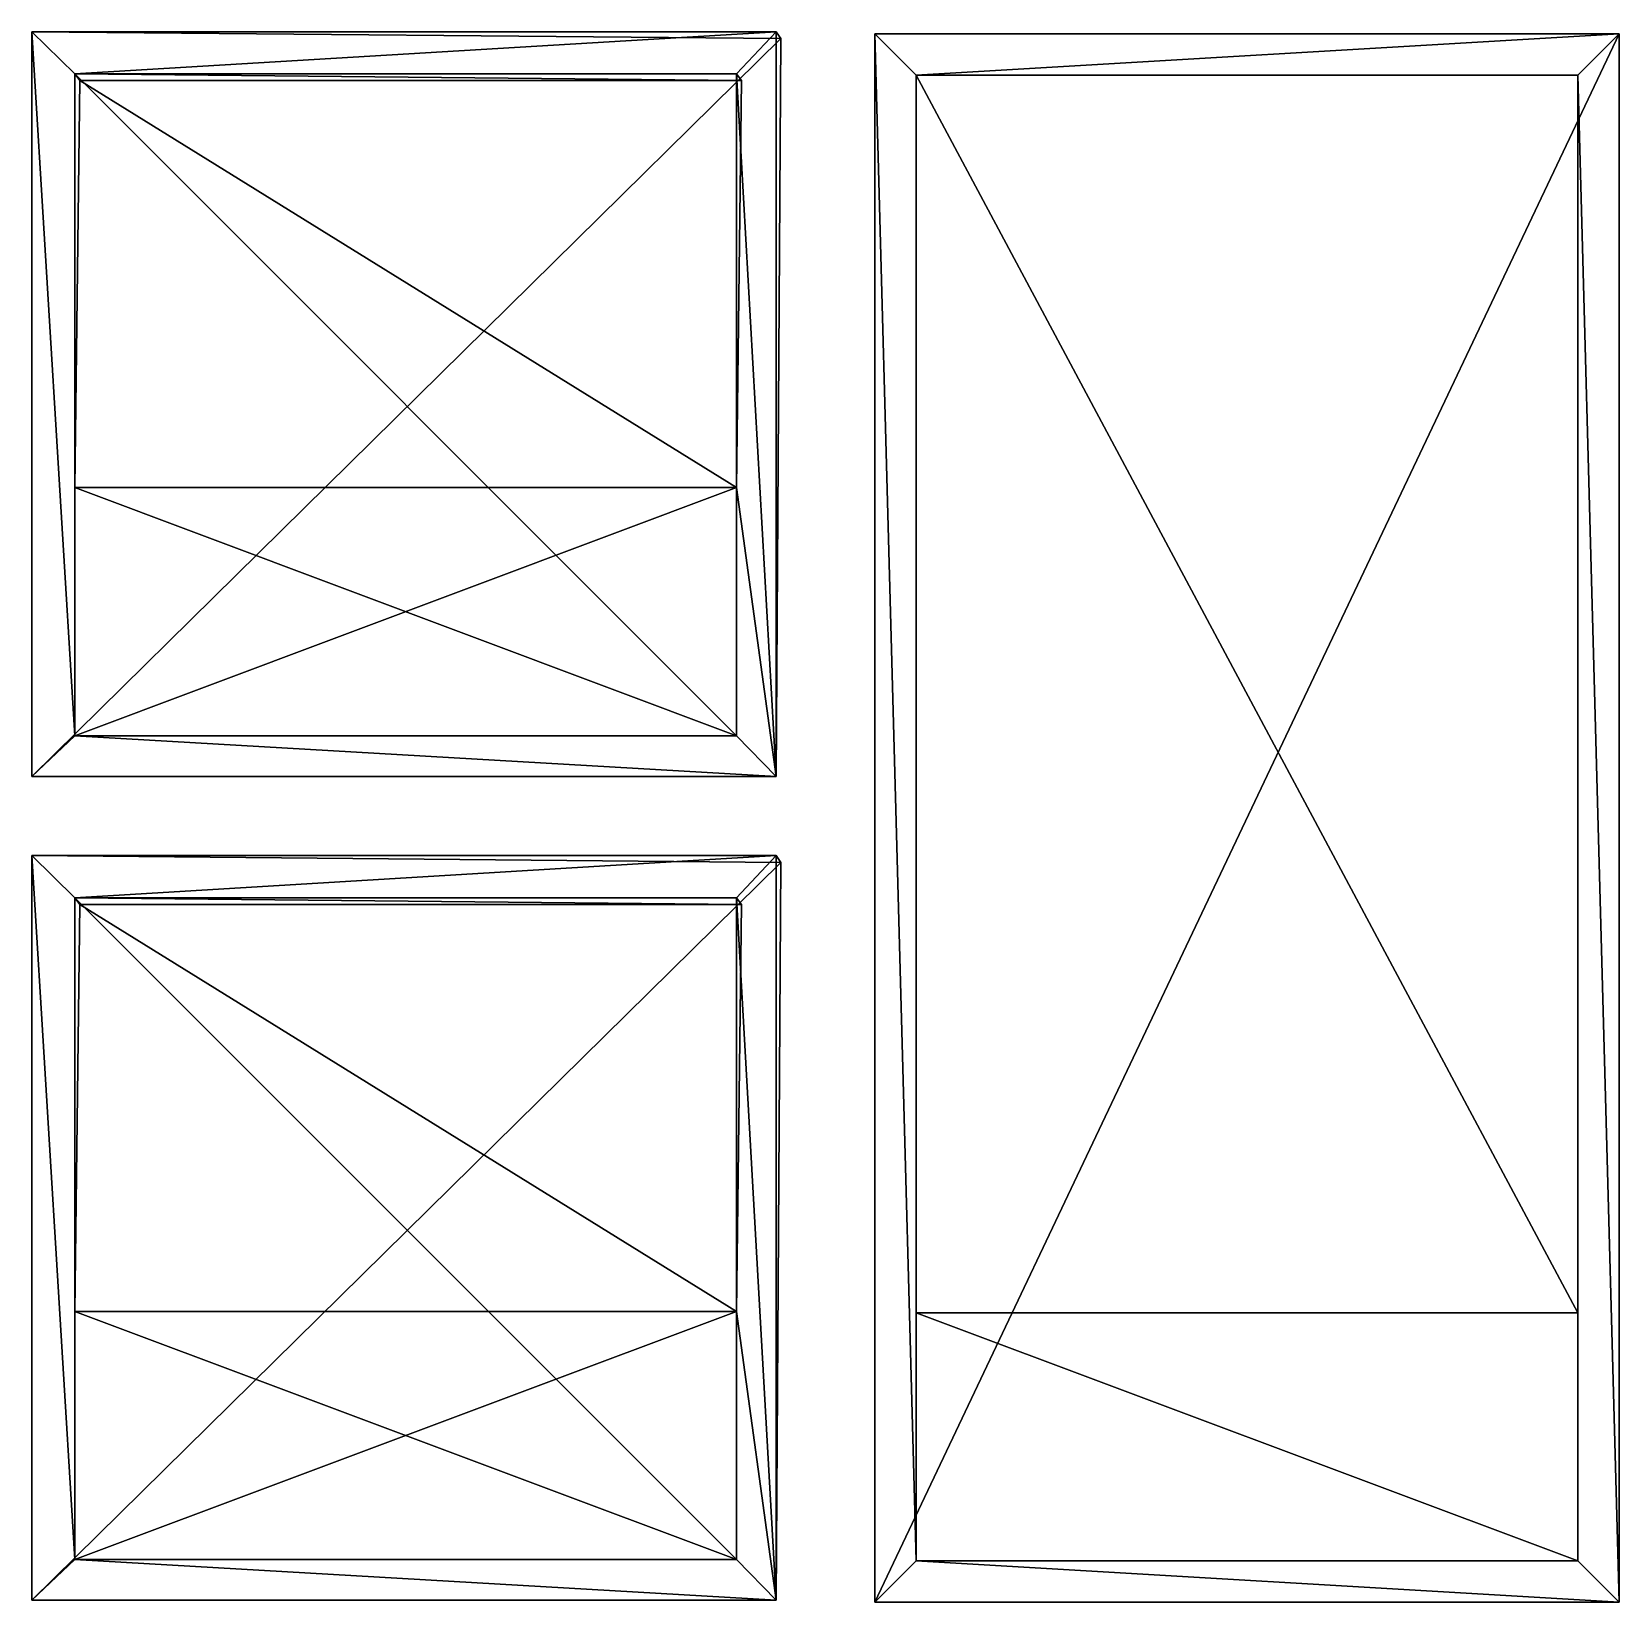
# Model space of a CAD drawing. Header units: metres. Extents: x 0 to 99.4, y 0 to 49.2.
# Drawn here: x 29.97 to 49.17, y -0.01 to 18.97 of the extents above; entities that cross this region are included whole.
import ezdxf

# ---------------------------------------------------------------- set-up
doc = ezdxf.new("R2010")
doc.units = ezdxf.units.M

msp = doc.modelspace()

# ---------------------------------------------------------------- meshes
at = {"layer": 'Layer0'}
mesh = msp.add_polyface(dxfattribs=at)
corners = [(39.032, 18.893), (29.974, 9.975), (29.974, 18.975), (38.974, 9.975)]
mesh.append_faces([[corners[k] for k in face] for face in [(0, 1, 2), (1, 0, 3)]], dxfattribs={"vtx0": -1})
mesh = msp.add_polyface(dxfattribs=at)
corners = [(29.974, 18.975, 1), (39.032, 18.893), (29.974, 18.975)]
mesh.append_faces([[corners[k] for k in face] for face in [(0, 1, 2)]])
mesh = msp.add_polyface(dxfattribs=at)
corners = [(38.974, 18.975, 1), (39.032, 18.893), (29.974, 18.975, 1)]
mesh.append_faces([[corners[k] for k in face] for face in [(0, 1, 2)]])
mesh = msp.add_polyface(dxfattribs=at)
corners = [(29.974, 18.975, 1), (29.974, 9.975), (29.974, 9.975, 1), (29.974, 18.975)]
mesh.append_faces([[corners[k] for k in face] for face in [(0, 1, 2), (1, 0, 3)]], dxfattribs={"vtx0": -1})
mesh = msp.add_polyface(dxfattribs=at)
corners = [(29.974, 9.975, 1), (30.496, 10.466, 1), (29.974, 18.975, 1), (38.974, 9.975, 1), (38.496, 10.466, 1), (38.496, 13.466, 1), (38.496, 18.466, 1), (30.496, 18.466, 1), (38.974, 18.975, 1), (30.496, 13.466, 1)]
mesh.append_faces([[corners[k] for k in face] for face in [(7, 1, 9)]], dxfattribs={"vtx0": -1})
mesh.append_faces([[corners[k] for k in face] for face in [(0, 1, 2), (1, 3, 4), (4, 3, 5), (5, 3, 6), (2, 7, 8), (8, 6, 3)]], dxfattribs={"vtx0": -1, "vtx1": -1})
mesh.append_faces([[corners[k] for k in face] for face in [(7, 2, 1)]], dxfattribs={"vtx0": -1, "vtx1": -1, "vtx2": -1})
mesh.append_faces([[corners[k] for k in face] for face in [(1, 0, 3), (8, 7, 6)]], dxfattribs={"vtx0": -1, "vtx2": -1})
mesh = msp.add_polyface(dxfattribs=at)
corners = [(38.974, 18.975, 1), (38.974, 9.975, 1), (39.032, 18.893)]
mesh.append_faces([[corners[k] for k in face] for face in [(0, 1, 2)]])
mesh = msp.add_polyface(dxfattribs=at)
corners = [(39.032, 18.893), (38.974, 9.975, 1), (38.974, 9.975)]
mesh.append_faces([[corners[k] for k in face] for face in [(0, 1, 2)]])
mesh = msp.add_polyface(dxfattribs=at)
corners = [(49.167, 18.951), (40.167, -0.007), (40.167, 18.951), (49.167, -0.007)]
mesh.append_faces([[corners[k] for k in face] for face in [(0, 1, 2), (1, 0, 3)]], dxfattribs={"vtx0": -1})
mesh = msp.add_polyface(dxfattribs=at)
corners = [(40.167, -0.007, 1), (40.667, 0.493, 1), (40.167, 18.951, 1), (49.167, -0.007, 1), (48.667, 0.493, 1), (48.667, 18.451, 1), (40.667, 18.451, 1), (49.167, 18.951, 1)]
mesh.append_faces([[corners[k] for k in face] for face in [(0, 1, 2), (1, 3, 4), (4, 3, 5), (2, 6, 7), (6, 2, 1), (7, 5, 3)]], dxfattribs={"vtx0": -1, "vtx1": -1})
mesh.append_faces([[corners[k] for k in face] for face in [(1, 0, 3), (7, 6, 5)]], dxfattribs={"vtx0": -1, "vtx2": -1})
mesh = msp.add_polyface(dxfattribs=at)
corners = [(40.167, 18.951, 1), (40.167, -0.007), (40.167, -0.007, 1), (40.167, 18.951)]
mesh.append_faces([[corners[k] for k in face] for face in [(0, 1, 2), (1, 0, 3)]], dxfattribs={"vtx0": -1})
mesh = msp.add_polyface(dxfattribs=at)
corners = [(40.167, 18.951, 1), (49.167, 18.951), (40.167, 18.951), (49.167, 18.951, 1)]
mesh.append_faces([[corners[k] for k in face] for face in [(0, 1, 2), (1, 0, 3)]], dxfattribs={"vtx0": -1})
mesh = msp.add_polyface(dxfattribs=at)
corners = [(49.167, 18.951), (49.167, -0.007, 1), (49.167, -0.007), (49.167, 18.951, 1)]
mesh.append_faces([[corners[k] for k in face] for face in [(0, 1, 2), (1, 0, 3)]], dxfattribs={"vtx0": -1})
mesh = msp.add_polyface(dxfattribs=at)
corners = [(38.496, 10.466, 1), (30.496, 13.466, 1), (30.496, 10.466, 1), (30.496, 18.466, 1), (38.496, 18.466, 1), (38.496, 13.466, 1)]
mesh.append_faces([[corners[k] for k in face] for face in [(0, 1, 2), (4, 0, 5)]], dxfattribs={"vtx0": -1})
mesh.append_faces([[corners[k] for k in face] for face in [(1, 0, 3), (3, 0, 4)]], dxfattribs={"vtx0": -1, "vtx1": -1})
mesh = msp.add_polyface(dxfattribs=at)
corners = [(30.496, 18.466, 1), (30.554, 18.384, 3), (30.496, 13.466, 3)]
mesh.append_faces([[corners[k] for k in face] for face in [(0, 1, 2)]])
mesh = msp.add_polyface(dxfattribs=at)
corners = [(38.554, 18.384, 3), (30.496, 18.466, 1), (38.496, 18.466, 1), (30.554, 18.384, 3)]
mesh.append_faces([[corners[k] for k in face] for face in [(0, 1, 2), (1, 0, 3)]], dxfattribs={"vtx0": -1})
mesh = msp.add_polyface(dxfattribs=at)
corners = [(30.496, 18.466, 1), (30.496, 13.466, 3), (30.496, 13.466, 1)]
mesh.append_faces([[corners[k] for k in face] for face in [(0, 1, 2)]])
mesh = msp.add_polyface(dxfattribs=at)
corners = [(38.496, 18.466, 1), (38.496, 13.466, 1), (38.554, 18.384, 3)]
mesh.append_faces([[corners[k] for k in face] for face in [(0, 1, 2)]])
mesh = msp.add_polyface(dxfattribs=at)
corners = [(40.667, 18.451, 3), (48.667, 18.451, 1), (40.667, 18.451, 1), (48.667, 18.451, 3)]
mesh.append_faces([[corners[k] for k in face] for face in [(0, 1, 2), (1, 0, 3)]], dxfattribs={"vtx0": -1})
mesh = msp.add_polyface(dxfattribs=at)
corners = [(40.667, 18.451, 3), (40.667, 3.493, 2), (40.667, 3.493, 3), (40.667, 0.493, 1), (40.667, 0.493, 2), (40.667, 18.451, 1)]
mesh.append_faces([[corners[k] for k in face] for face in [(0, 1, 2), (1, 3, 4)]], dxfattribs={"vtx0": -1})
mesh.append_faces([[corners[k] for k in face] for face in [(3, 1, 5), (5, 1, 0)]], dxfattribs={"vtx0": -1, "vtx1": -1})
mesh = msp.add_polyface(dxfattribs=at)
corners = [(48.667, 3.493, 3), (40.667, 18.451, 3), (40.667, 3.493, 3), (48.667, 18.451, 3)]
mesh.append_faces([[corners[k] for k in face] for face in [(0, 1, 2), (1, 0, 3)]], dxfattribs={"vtx0": -1})
mesh = msp.add_polyface(dxfattribs=at)
corners = [(48.667, 18.451, 1), (48.667, 0.493, 2), (48.667, 0.493, 1), (48.667, 3.493, 2), (48.667, 3.493, 3), (48.667, 18.451, 3)]
mesh.append_faces([[corners[k] for k in face] for face in [(0, 1, 2), (4, 0, 5)]], dxfattribs={"vtx0": -1})
mesh.append_faces([[corners[k] for k in face] for face in [(1, 0, 3), (3, 0, 4)]], dxfattribs={"vtx0": -1, "vtx1": -1})
mesh = msp.add_polyface(dxfattribs=at)
corners = [(30.554, 18.384, 3), (38.496, 13.466, 3), (30.496, 13.466, 3), (38.554, 18.384, 3)]
mesh.append_faces([[corners[k] for k in face] for face in [(0, 1, 2), (1, 0, 3)]], dxfattribs={"vtx0": -1})
mesh = msp.add_polyface(dxfattribs=at)
corners = [(38.554, 18.384, 3), (38.496, 13.466, 1), (38.496, 13.466, 3)]
mesh.append_faces([[corners[k] for k in face] for face in [(0, 1, 2)]])
mesh = msp.add_polyface(dxfattribs=at)
corners = [(30.496, 13.466, 1), (30.496, 10.466, 2), (30.496, 10.466, 1), (30.496, 13.466, 3)]
mesh.append_faces([[corners[k] for k in face] for face in [(0, 1, 2), (1, 0, 3)]], dxfattribs={"vtx0": -1})
mesh = msp.add_polyface(dxfattribs=at)
corners = [(38.496, 13.466, 3), (30.496, 10.466, 2), (30.496, 13.466, 3), (38.496, 10.466, 2)]
mesh.append_faces([[corners[k] for k in face] for face in [(0, 1, 2), (1, 0, 3)]], dxfattribs={"vtx0": -1})
mesh = msp.add_polyface(dxfattribs=at)
corners = [(38.496, 13.466, 3), (38.496, 10.466, 1), (38.496, 10.466, 2), (38.496, 13.466, 1)]
mesh.append_faces([[corners[k] for k in face] for face in [(0, 1, 2), (1, 0, 3)]], dxfattribs={"vtx0": -1})
mesh = msp.add_polyface(dxfattribs=at)
corners = [(30.496, 10.466, 2), (38.496, 10.466, 1), (30.496, 10.466, 1), (38.496, 10.466, 2)]
mesh.append_faces([[corners[k] for k in face] for face in [(0, 1, 2), (1, 0, 3)]], dxfattribs={"vtx0": -1})
mesh = msp.add_polyface(dxfattribs=at)
corners = [(38.974, 9.975, 1), (29.974, 9.975), (38.974, 9.975), (29.974, 9.975, 1)]
mesh.append_faces([[corners[k] for k in face] for face in [(0, 1, 2), (1, 0, 3)]], dxfattribs={"vtx0": -1})
mesh = msp.add_polyface(dxfattribs=at)
corners = [(29.974, 9.017, 1), (29.974, 0.017), (29.974, 0.017, 1), (29.974, 9.017)]
mesh.append_faces([[corners[k] for k in face] for face in [(0, 1, 2), (1, 0, 3)]], dxfattribs={"vtx0": -1})
mesh = msp.add_polyface(dxfattribs=at)
corners = [(29.974, 0.017, 1), (30.496, 0.508, 1), (29.974, 9.017, 1), (38.974, 0.017, 1), (38.496, 0.508, 1), (38.496, 3.508, 1), (38.496, 8.508, 1), (30.496, 8.508, 1), (38.974, 9.017, 1), (30.496, 3.508, 1)]
mesh.append_faces([[corners[k] for k in face] for face in [(7, 1, 9)]], dxfattribs={"vtx0": -1})
mesh.append_faces([[corners[k] for k in face] for face in [(0, 1, 2), (1, 3, 4), (4, 3, 5), (5, 3, 6), (2, 7, 8), (8, 6, 3)]], dxfattribs={"vtx0": -1, "vtx1": -1})
mesh.append_faces([[corners[k] for k in face] for face in [(7, 2, 1)]], dxfattribs={"vtx0": -1, "vtx1": -1, "vtx2": -1})
mesh.append_faces([[corners[k] for k in face] for face in [(1, 0, 3), (8, 7, 6)]], dxfattribs={"vtx0": -1, "vtx2": -1})
mesh = msp.add_polyface(dxfattribs=at)
corners = [(39.032, 8.936), (29.974, 0.017), (29.974, 9.017), (38.974, 0.017)]
mesh.append_faces([[corners[k] for k in face] for face in [(0, 1, 2), (1, 0, 3)]], dxfattribs={"vtx0": -1})
mesh = msp.add_polyface(dxfattribs=at)
corners = [(29.974, 9.017, 1), (39.032, 8.936), (29.974, 9.017)]
mesh.append_faces([[corners[k] for k in face] for face in [(0, 1, 2)]])
mesh = msp.add_polyface(dxfattribs=at)
corners = [(38.974, 9.017, 1), (39.032, 8.936), (29.974, 9.017, 1)]
mesh.append_faces([[corners[k] for k in face] for face in [(0, 1, 2)]])
mesh = msp.add_polyface(dxfattribs=at)
corners = [(38.974, 9.017, 1), (38.974, 0.017, 1), (39.032, 8.936)]
mesh.append_faces([[corners[k] for k in face] for face in [(0, 1, 2)]])
mesh = msp.add_polyface(dxfattribs=at)
corners = [(39.032, 8.936), (38.974, 0.017, 1), (38.974, 0.017)]
mesh.append_faces([[corners[k] for k in face] for face in [(0, 1, 2)]])
mesh = msp.add_polyface(dxfattribs=at)
corners = [(30.496, 8.508, 1), (30.496, 3.508, 3), (30.496, 3.508, 1)]
mesh.append_faces([[corners[k] for k in face] for face in [(0, 1, 2)]])
mesh = msp.add_polyface(dxfattribs=at)
corners = [(30.496, 8.508, 1), (30.554, 8.426, 3), (30.496, 3.508, 3)]
mesh.append_faces([[corners[k] for k in face] for face in [(0, 1, 2)]])
mesh = msp.add_polyface(dxfattribs=at)
corners = [(38.496, 0.508, 1), (30.496, 3.508, 1), (30.496, 0.508, 1), (30.496, 8.508, 1), (38.496, 8.508, 1), (38.496, 3.508, 1)]
mesh.append_faces([[corners[k] for k in face] for face in [(0, 1, 2), (4, 0, 5)]], dxfattribs={"vtx0": -1})
mesh.append_faces([[corners[k] for k in face] for face in [(1, 0, 3), (3, 0, 4)]], dxfattribs={"vtx0": -1, "vtx1": -1})
mesh = msp.add_polyface(dxfattribs=at)
corners = [(38.554, 8.426, 3), (30.496, 8.508, 1), (38.496, 8.508, 1), (30.554, 8.426, 3)]
mesh.append_faces([[corners[k] for k in face] for face in [(0, 1, 2), (1, 0, 3)]], dxfattribs={"vtx0": -1})
mesh = msp.add_polyface(dxfattribs=at)
corners = [(38.496, 8.508, 1), (38.496, 3.508, 1), (38.554, 8.426, 3)]
mesh.append_faces([[corners[k] for k in face] for face in [(0, 1, 2)]])
mesh = msp.add_polyface(dxfattribs=at)
corners = [(30.554, 8.426, 3), (38.496, 3.508, 3), (30.496, 3.508, 3), (38.554, 8.426, 3)]
mesh.append_faces([[corners[k] for k in face] for face in [(0, 1, 2), (1, 0, 3)]], dxfattribs={"vtx0": -1})
mesh = msp.add_polyface(dxfattribs=at)
corners = [(38.554, 8.426, 3), (38.496, 3.508, 1), (38.496, 3.508, 3)]
mesh.append_faces([[corners[k] for k in face] for face in [(0, 1, 2)]])
mesh = msp.add_polyface(dxfattribs=at)
corners = [(30.496, 3.508, 1), (30.496, 0.508, 2), (30.496, 0.508, 1), (30.496, 3.508, 3)]
mesh.append_faces([[corners[k] for k in face] for face in [(0, 1, 2), (1, 0, 3)]], dxfattribs={"vtx0": -1})
mesh = msp.add_polyface(dxfattribs=at)
corners = [(38.496, 3.508, 3), (30.496, 0.508, 2), (30.496, 3.508, 3), (38.496, 0.508, 2)]
mesh.append_faces([[corners[k] for k in face] for face in [(0, 1, 2), (1, 0, 3)]], dxfattribs={"vtx0": -1})
mesh = msp.add_polyface(dxfattribs=at)
corners = [(38.496, 3.508, 3), (38.496, 0.508, 1), (38.496, 0.508, 2), (38.496, 3.508, 1)]
mesh.append_faces([[corners[k] for k in face] for face in [(0, 1, 2), (1, 0, 3)]], dxfattribs={"vtx0": -1})
mesh = msp.add_polyface(dxfattribs=at)
corners = [(48.667, 0.493, 2), (40.667, 3.493, 2), (40.667, 0.493, 2), (48.667, 3.493, 2)]
mesh.append_faces([[corners[k] for k in face] for face in [(0, 1, 2), (1, 0, 3)]], dxfattribs={"vtx0": -1})
mesh = msp.add_polyface(dxfattribs=at)
corners = [(48.667, 3.493, 3), (40.667, 3.493, 2), (48.667, 3.493, 2), (40.667, 3.493, 3)]
mesh.append_faces([[corners[k] for k in face] for face in [(0, 1, 2), (1, 0, 3)]], dxfattribs={"vtx0": -1})
mesh = msp.add_polyface(dxfattribs=at)
corners = [(40.667, 3.493, 2), (40.667, 0.493, 2), (40.667, 3.493, 3)]
mesh.append_faces([[corners[k] for k in face] for face in [(0, 1, 2)]])
mesh = msp.add_polyface(dxfattribs=at)
corners = [(48.667, 0.493, 2), (40.667, 3.493, 3), (40.667, 0.493, 2), (48.667, 3.493, 3)]
mesh.append_faces([[corners[k] for k in face] for face in [(0, 1, 2), (1, 0, 3)]], dxfattribs={"vtx0": -1})
mesh = msp.add_polyface(dxfattribs=at)
corners = [(48.667, 3.493, 3), (48.667, 0.493, 2), (48.667, 3.493, 2)]
mesh.append_faces([[corners[k] for k in face] for face in [(0, 1, 2)]])
mesh = msp.add_polyface(dxfattribs=at)
corners = [(30.496, 0.508, 2), (38.496, 0.508, 1), (30.496, 0.508, 1), (38.496, 0.508, 2)]
mesh.append_faces([[corners[k] for k in face] for face in [(0, 1, 2), (1, 0, 3)]], dxfattribs={"vtx0": -1})
mesh = msp.add_polyface(dxfattribs=at)
corners = [(48.667, 0.493, 2), (40.667, 0.493, 1), (48.667, 0.493, 1), (40.667, 0.493, 2)]
mesh.append_faces([[corners[k] for k in face] for face in [(0, 1, 2), (1, 0, 3)]], dxfattribs={"vtx0": -1})
mesh = msp.add_polyface(dxfattribs=at)
corners = [(38.974, 0.017, 1), (29.974, 0.017), (38.974, 0.017), (29.974, 0.017, 1)]
mesh.append_faces([[corners[k] for k in face] for face in [(0, 1, 2), (1, 0, 3)]], dxfattribs={"vtx0": -1})
mesh = msp.add_polyface(dxfattribs=at)
corners = [(49.167, -0.007, 1), (40.167, -0.007), (49.167, -0.007), (40.167, -0.007, 1)]
mesh.append_faces([[corners[k] for k in face] for face in [(0, 1, 2), (1, 0, 3)]], dxfattribs={"vtx0": -1})

doc.saveas('drawing.dxf')
